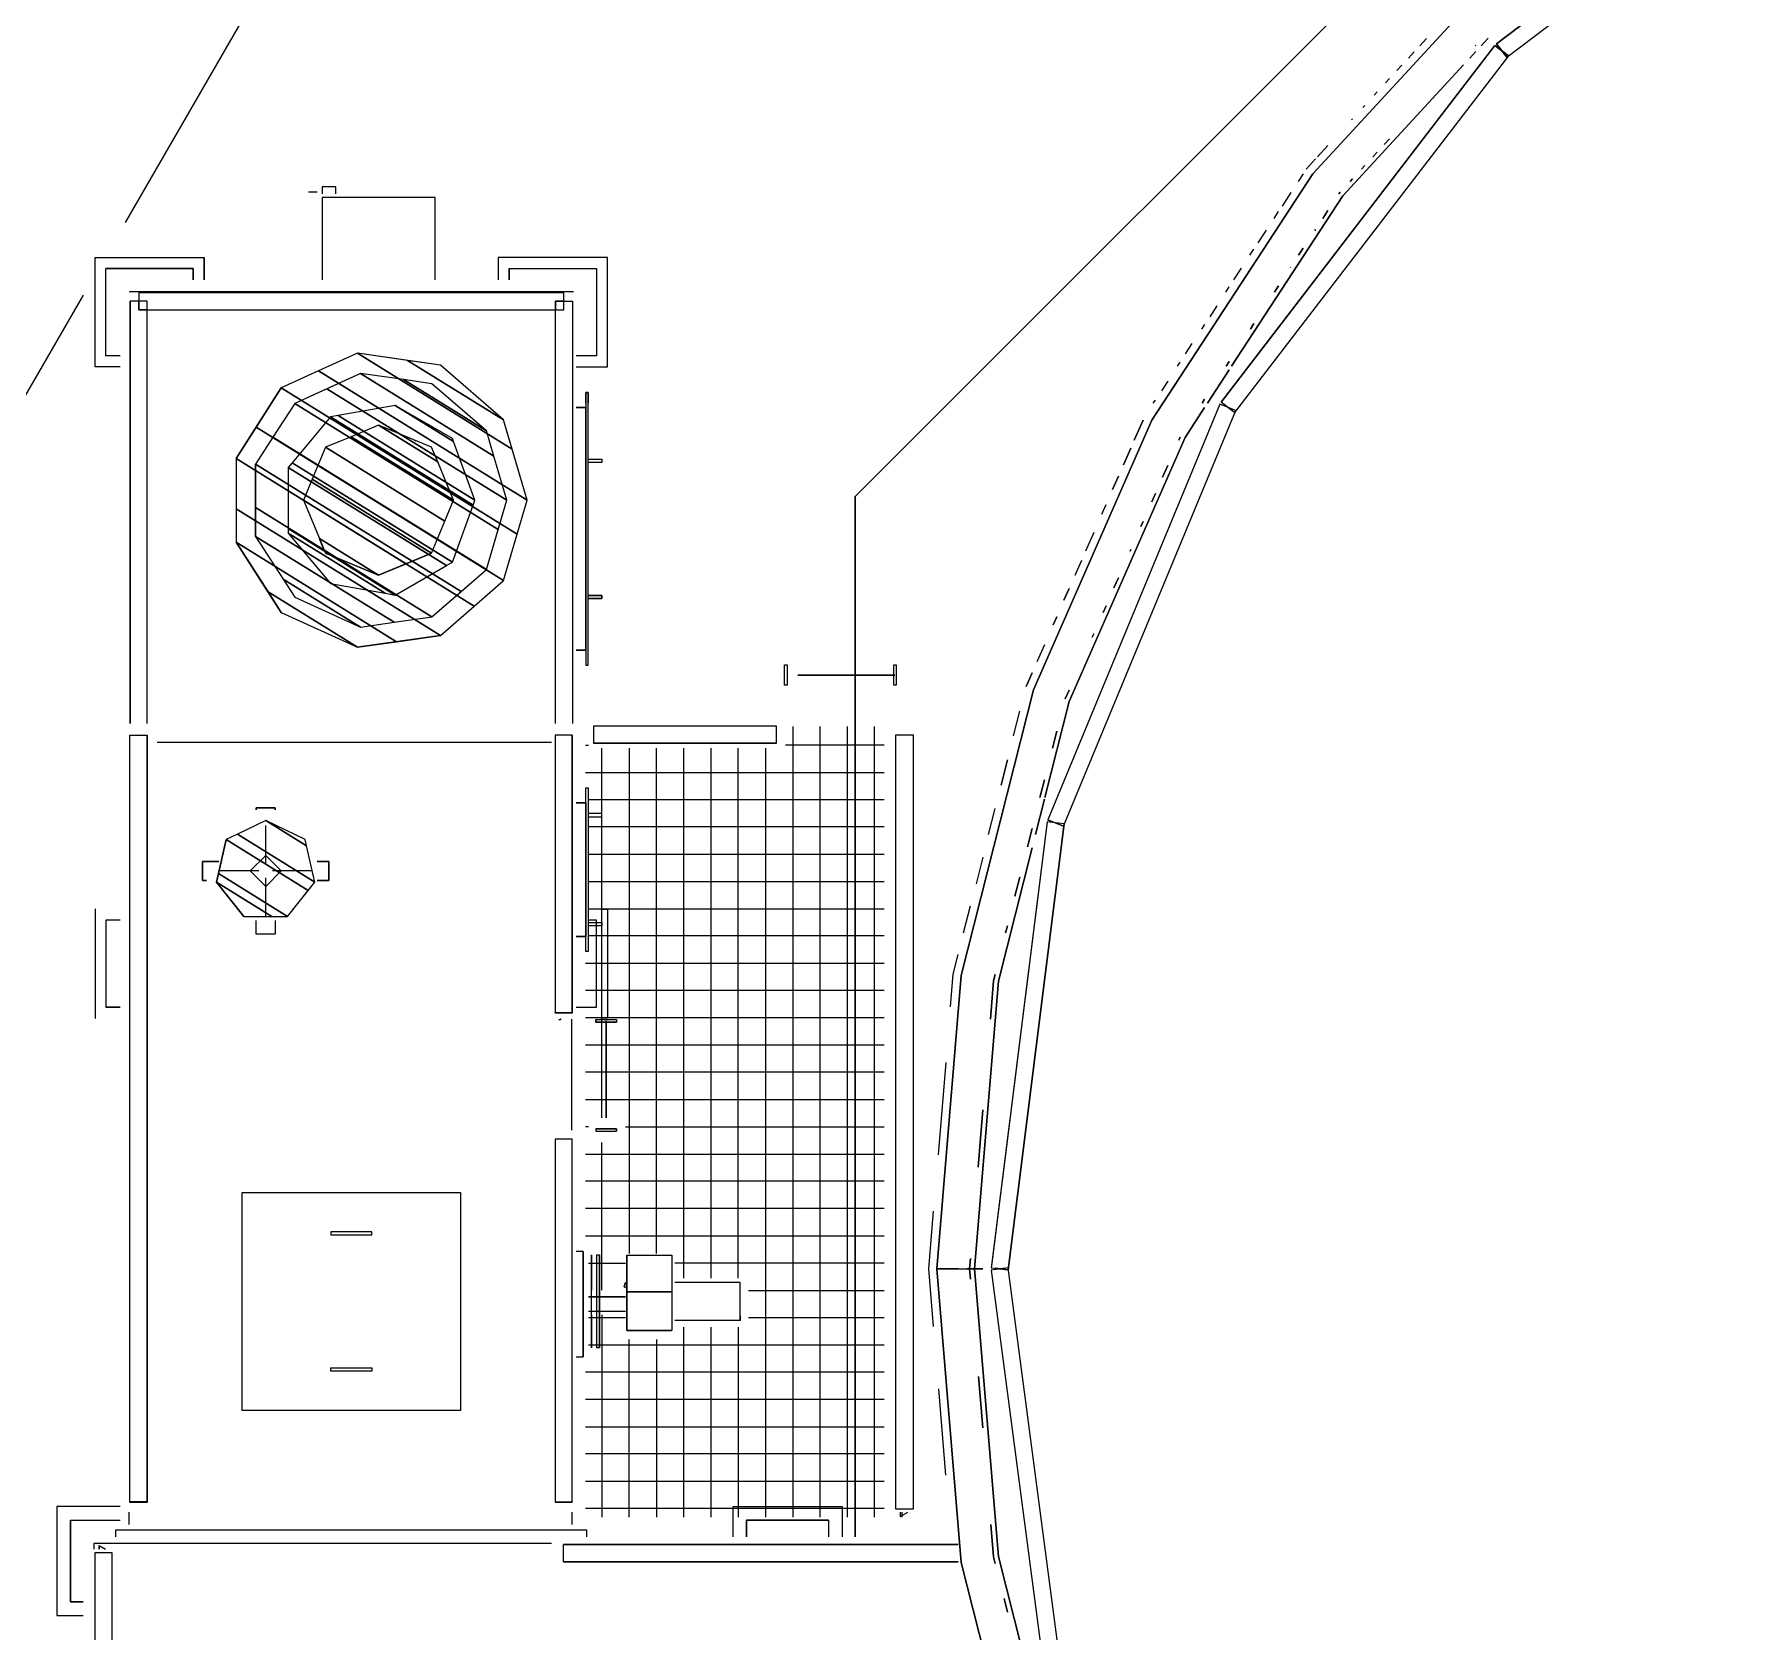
# Model space of a CAD drawing. Extents: x -57244 to 324435, y 15553 to 159369.
# Drawn here: x 91711 to 98022, y 43028 to 48886 of the extents above; entities that cross this region are included whole.
import ezdxf

# ---------------------------------------------------------------- set-up
doc = ezdxf.new("R2010")
doc.units = 0
doc.header["$LTSCALE"] = 2000
doc.header["$MEASUREMENT"] = 0
doc.linetypes.add('DASHED', pattern=[0.75, 0.5, -0.25])
doc.layers.add('BASE', color=253, linetype='CONTINUOUS')

msp = doc.modelspace()

# ---------------------------------------------------------------- linework, layer by layer
at = {"layer": 'BASE', "linetype": 'DASHED'}
for p, q in [((95543, 54258.3), (91973.5, 48075.7)), ((91889.4, 47930.1), (90222.7, 45043.4))]:
    msp.add_line(p, q, dxfattribs=at)
at = {"layer": 'BASE', "linetype": 'Continuous'}
for p, q in [((96790.7, 48844.1), (96815.8, 48871.3)), ((97016, 48844.1), (97041.7, 48872.1)), ((97065.3, 48844.1), (96062.3, 47536.9)), ((96749.1, 48798.9), (96770.6, 48822.2)), ((96974.4, 48798.9), (96996.5, 48823)), ((96996.5, 48847), (96993.9, 48844.1)), ((96996.5, 48847), (96993.9, 48844.1)), ((96993.9, 48844.1), (96996.5, 48847)), ((96993.9, 48844.1), (96996.5, 48847)), ((97116.3, 48807.8), (97069, 48844.1)), ((97110.4, 48801.9), (97091.5, 48826.8)), ((96725.4, 48773.1), (96707.5, 48753.7)), ((96635, 48674.9), (96624.3, 48663.3)), ((96680.2, 48724), (96665.9, 48708.5)), ((96582.7, 48618.1), (96589.8, 48625.8)), ((96544.6, 48576.7), (96541.1, 48572.9)), ((96454.2, 48478.5), (96416.3, 48437.3)), ((96680.2, 48503.3), (96661, 48482.5)), ((96680.2, 48503.3), (96661, 48482.5)), ((96680.2, 48503.3), (96661, 48482.5)), ((96661, 48482.5), (96680.2, 48503.3)), ((96619.4, 48437.3), (96635, 48454.2)), ((96619.4, 48437.3), (96635, 48454.2)), ((96619.4, 48437.3), (96635, 48454.2)), ((96619.4, 48437.3), (96635, 48454.2)), ((96363.8, 48375), (96345.4, 48346.9)), ((96375.7, 48393.3), (96375, 48392.1)), ((96536.2, 48346.9), (96544.6, 48356)), ((96544.6, 48356), (96536.2, 48346.9)), ((96536.2, 48346.9), (96544.6, 48356)), ((96536.2, 48346.9), (96544.6, 48356)), ((96577.8, 48392.1), (96589.8, 48405.1)), ((96589.8, 48405.1), (96577.8, 48392.1)), ((96577.8, 48392.1), (96589.8, 48405.1)), ((96589.8, 48405.1), (96577.8, 48392.1)), ((92748.1, 48307.3), (92715.6, 48307.3)), ((92815.6, 48327.3), (92765.6, 48327.3)), ((96318.6, 48305.9), (96286.4, 48256.5)), ((96494.6, 48301.7), (96499.4, 48306.9)), ((96494.6, 48301.7), (96499.4, 48306.9)), ((96494.6, 48301.7), (96499.4, 48306.9)), ((96499.4, 48306.9), (96494.6, 48301.7)), ((96256.9, 48211.3), (96273.4, 48236.7)), ((96228.2, 48167.5), (96197.8, 48120.9)), ((96168.3, 48075.7), (96183, 48098.3)), ((92333, 47985.4), (92333, 48067.1)), ((93451.9, 48027.4), (93451.9, 47985.4)), ((96109.2, 47985.4), (96137.8, 48029.1)), ((92062.3, 46358.3), (92062.3, 47907.3)), ((93652.6, 47876.1), (93652.5, 47938.6)), ((93685.9, 47941.3), (93685.9, 47940.2)), ((96079.7, 47940.2), (96092.6, 47960)), ((96047.4, 47890.8), (96020.6, 47849.8)), ((96002.2, 47821.6), (95991.1, 47804.6)), ((93199.5, 47673), (92895.5, 47716.8)), ((95932, 47714.2), (95957, 47752.4)), ((95902.5, 47669), (95911.8, 47683.3)), ((96092.6, 47655.9), (96012.6, 47533.4)), ((92906.2, 47642.5), (92665.3, 47532.5)), ((93368.4, 47431.4), (93168.3, 47604.8)), ((95866.6, 47614.1), (95843.5, 47578.6)), ((92450.1, 47330.8), (92616.2, 47589.2)), ((95813.9, 47533.4), (95821.5, 47544.9)), ((95776.3, 47471.2), (95744, 47397.8)), ((95744, 47397.8), (95776.3, 47471.2)), ((95907.3, 47397.8), (95911.8, 47408.2)), ((95907.3, 47397.8), (95911.8, 47408.2)), ((95911.8, 47408.2), (95907.3, 47397.8)), ((95911.8, 47408.2), (95907.3, 47397.8)), ((95911.8, 47408.2), (95907.3, 47397.8)), ((95907.3, 47397.8), (95911.8, 47408.2)), ((95911.8, 47408.2), (95907.3, 47397.8)), ((95907.3, 47397.8), (95911.8, 47408.2)), ((95911.8, 47408.2), (95907.3, 47397.8)), ((95907.3, 47397.8), (95911.8, 47408.2)), ((95911.8, 47408.2), (95907.3, 47397.8)), ((95907.3, 47397.8), (95911.8, 47408.2)), ((95911.8, 47408.2), (95907.3, 47397.8)), ((95907.3, 47397.8), (95911.8, 47408.2)), ((95911.8, 47408.2), (95907.3, 47397.8)), ((93104.6, 47397.8), (93109.7, 47395.7)), ((95704.4, 47307.4), (95731.1, 47368.2)), ((95731.1, 47368.2), (95704.4, 47307.4)), ((92522.1, 47044.9), (92522.1, 47309.7)), ((93194.2, 47307.4), (93200.1, 47293.1)), ((95866.6, 47305.2), (95847.8, 47262.2)), ((95847.8, 47262.2), (95866.6, 47305.2)), ((95866.6, 47305.2), (95847.8, 47262.2)), ((95847.8, 47262.2), (95866.6, 47305.2)), ((95847.8, 47262.2), (95866.6, 47305.2)), ((95866.6, 47305.2), (95847.8, 47262.2)), ((95847.8, 47262.2), (95866.6, 47305.2)), ((95866.6, 47305.2), (95847.8, 47262.2)), ((95847.8, 47262.2), (95866.6, 47305.2)), ((95866.6, 47305.2), (95847.8, 47262.2)), ((95847.8, 47262.2), (95866.6, 47305.2)), ((95866.6, 47305.2), (95847.8, 47262.2)), ((95847.8, 47262.2), (95866.6, 47305.2)), ((95866.6, 47305.2), (95847.8, 47262.2)), ((95847.8, 47262.2), (95866.6, 47305.2)), ((95664.7, 47217), (95685.9, 47265.2)), ((95685.9, 47265.2), (95664.7, 47217)), ((95625.1, 47126.6), (95640.7, 47162.1)), ((95625.1, 47126.6), (95640.7, 47162.1)), ((95821.5, 47202.1), (95808.2, 47171.8)), ((95808.2, 47171.8), (95821.5, 47202.1)), ((95808.2, 47171.8), (95821.5, 47202.1)), ((95808.2, 47171.8), (95821.5, 47202.1)), ((95821.5, 47202.1), (95808.2, 47171.8)), ((95821.5, 47202.1), (95808.2, 47171.8)), ((95808.2, 47171.8), (95821.5, 47202.1)), ((95821.5, 47202.1), (95808.2, 47171.8)), ((95808.2, 47171.8), (95821.5, 47202.1)), ((95821.5, 47202.1), (95808.2, 47171.8)), ((95808.2, 47171.8), (95821.5, 47202.1)), ((95821.5, 47202.1), (95808.2, 47171.8)), ((95808.2, 47171.8), (95821.5, 47202.1)), ((95821.5, 47202.1), (95808.2, 47171.8)), ((95808.2, 47171.8), (95821.5, 47202.1)), ((95776.3, 47099.1), (95768.5, 47081.4)), ((95768.5, 47081.4), (95776.3, 47099.1)), ((95768.5, 47081.4), (95776.3, 47099.1)), ((95776.3, 47099.1), (95768.5, 47081.4)), ((95776.3, 47099.1), (95768.5, 47081.4)), ((95776.3, 47099.1), (95768.5, 47081.4)), ((95768.5, 47081.4), (95776.3, 47099.1)), ((95776.3, 47099.1), (95768.5, 47081.4)), ((95768.5, 47081.4), (95776.3, 47099.1)), ((95776.3, 47099.1), (95768.5, 47081.4)), ((95768.5, 47081.4), (95776.3, 47099.1)), ((95776.3, 47099.1), (95768.5, 47081.4)), ((95768.5, 47081.4), (95776.3, 47099.1)), ((95776.3, 47099.1), (95768.5, 47081.4)), ((95768.5, 47081.4), (95776.3, 47099.1)), ((92616.2, 46765.4), (92450.1, 47023.8)), ((92775.2, 46991), (92756.5, 47036.2)), ((95595.5, 47059.1), (95565.6, 46991)), ((95595.5, 47059.1), (95565.6, 46991)), ((95731.1, 46996.1), (95728.9, 46991)), ((95731.1, 46996.1), (95728.9, 46991)), ((95728.9, 46991), (95731.1, 46996.1)), ((95731.1, 46996.1), (95728.9, 46991)), ((95728.9, 46991), (95731.1, 46996.1)), ((95731.1, 46996.1), (95728.9, 46991)), ((95728.9, 46991), (95731.1, 46996.1)), ((95731.1, 46996.1), (95728.9, 46991)), ((95728.9, 46991), (95731.1, 46996.1)), ((95731.1, 46996.1), (95728.9, 46991)), ((95728.9, 46991), (95731.1, 46996.1)), ((95731.1, 46996.1), (95728.9, 46991)), ((95728.9, 46991), (95731.1, 46996.1)), ((95731.1, 46996.1), (95728.9, 46991)), ((95728.9, 46991), (95731.1, 46996.1)), ((95550.3, 46956.1), (95526, 46900.7)), ((95550.3, 46956.1), (95526, 46900.7)), ((95486.3, 46810.3), (95505.1, 46853)), ((95505.1, 46853), (95486.3, 46810.3)), ((95685.9, 46893), (95669.4, 46855.5)), ((95669.4, 46855.5), (95685.9, 46893)), ((95685.9, 46893), (95669.4, 46855.5)), ((95685.9, 46893), (95669.4, 46855.5)), ((95685.9, 46893), (95669.4, 46855.5)), ((95669.4, 46855.5), (95685.9, 46893)), ((95685.9, 46893), (95669.4, 46855.5)), ((95669.4, 46855.5), (95685.9, 46893)), ((95685.9, 46893), (95669.4, 46855.5)), ((95669.4, 46855.5), (95685.9, 46893)), ((95685.9, 46893), (95669.4, 46855.5)), ((95669.4, 46855.5), (95685.9, 46893)), ((95685.9, 46893), (95669.4, 46855.5)), ((95669.4, 46855.5), (95685.9, 46893)), ((95685.9, 46893), (95669.4, 46855.5)), ((95640.7, 46790), (95629.7, 46765.1)), ((95629.7, 46765.1), (95640.7, 46790)), ((95640.7, 46790), (95629.7, 46765.1)), ((95629.7, 46765.1), (95640.7, 46790)), ((95640.7, 46790), (95629.7, 46765.1)), ((95640.7, 46790), (95629.7, 46765.1)), ((95629.7, 46765.1), (95640.7, 46790)), ((95640.7, 46790), (95629.7, 46765.1)), ((95629.7, 46765.1), (95640.7, 46790)), ((95640.7, 46790), (95629.7, 46765.1)), ((95629.7, 46765.1), (95640.7, 46790)), ((95640.7, 46790), (95629.7, 46765.1)), ((95629.7, 46765.1), (95640.7, 46790)), ((95640.7, 46790), (95629.7, 46765.1)), ((95629.7, 46765.1), (95640.7, 46790)), ((95446.7, 46719.9), (95459.9, 46750)), ((95459.9, 46750), (95446.7, 46719.9)), ((93199.5, 46681.6), (92895.5, 46637.8)), ((95414.7, 46646.9), (95387.2, 46584.3)), ((95414.7, 46646.9), (95387.2, 46584.3)), ((95590.1, 46674.7), (95595.5, 46686.9)), ((95590.1, 46674.7), (95595.5, 46686.9)), ((95595.5, 46686.9), (95590.1, 46674.7)), ((95595.5, 46686.9), (95590.1, 46674.7)), ((95590.1, 46674.7), (95595.5, 46686.9)), ((95590.1, 46674.7), (95595.5, 46686.9)), ((95595.5, 46686.9), (95590.1, 46674.7)), ((95590.1, 46674.7), (95595.5, 46686.9)), ((95595.5, 46686.9), (95590.1, 46674.7)), ((95590.1, 46674.7), (95595.5, 46686.9)), ((95595.5, 46686.9), (95590.1, 46674.7)), ((95590.1, 46674.7), (95595.5, 46686.9)), ((95595.5, 46686.9), (95590.1, 46674.7)), ((95590.1, 46674.7), (95595.5, 46686.9)), ((95595.5, 46686.9), (95590.1, 46674.7)), ((93732.6, 46584.3), (93732.6, 46572.3)), ((93741.6, 46572.3), (93741.6, 46584.3)), ((94510.8, 46535.9), (94866.6, 46535.9)), ((94510.8, 46535.9), (94866.6, 46535.9)), ((94866.6, 46535.9), (94510.8, 46535.9)), ((94510.8, 46535.9), (94866.6, 46535.9)), ((94866.6, 46535.9), (94510.8, 46535.9)), ((94510.8, 46535.9), (94866.6, 46535.9)), ((94866.6, 46535.9), (94510.8, 46535.9)), ((94510.8, 46535.9), (94866.6, 46535.9)), ((95369.5, 46543.9), (95347.6, 46493.9)), ((95347.6, 46493.9), (95369.5, 46543.9)), ((94471.2, 46498.4), (94461.9, 46498.4)), ((95491, 46448.7), (95505.1, 46480.9)), ((95491, 46448.7), (95505.1, 46480.9)), ((95491, 46448.7), (95505.1, 46480.9)), ((95491, 46448.7), (95505.1, 46480.9)), ((95505.1, 46480.9), (95491, 46448.7)), ((95491, 46448.7), (95505.1, 46480.9)), ((95491, 46448.7), (95505.1, 46480.9)), ((95491, 46448.7), (95505.1, 46480.9)), ((95491, 46448.7), (95505.1, 46480.9)), ((95491, 46448.7), (95505.1, 46480.9)), ((95491, 46448.7), (95505.1, 46480.9)), ((95491, 46448.7), (95505.1, 46480.9)), ((95491, 46448.7), (95505.1, 46480.9)), ((95491, 46448.7), (95505.1, 46480.9)), ((95491, 46448.7), (95505.1, 46480.9)), ((95301.3, 46313.1), (95324.3, 46404)), ((95301.3, 46313.1), (95324.3, 46404)), ((94491.9, 46346.9), (94491.9, 43446.9)), ((94591.9, 43446.9), (94591.9, 46346.9)), ((94691.9, 43446.9), (94691.9, 46346.9)), ((94791.9, 43446.9), (94791.9, 46346.9)), ((95444, 46267.9), (95459.9, 46330.5)), ((95459.9, 46330.5), (95444, 46267.9)), ((95444, 46267.9), (95459.9, 46330.5)), ((93606.9, 46288.8), (92160.6, 46288.8)), ((93606.9, 46288.7), (92160.6, 46288.7)), ((93731.5, 46279.1), (93742.4, 46279.1)), ((94431.9, 46285.7), (93761.6, 46285.7)), ((93791.9, 44912), (93791.9, 46267.9)), ((93891.9, 46267.9), (93891.9, 44414.9)), ((93991.9, 44414.9), (93991.9, 46267.9)), ((94091.9, 44324.5), (94091.9, 46267.9)), ((94191.9, 46267.9), (94191.9, 44324.5)), ((94291.9, 44324.5), (94291.9, 46267.9)), ((94391.9, 46267.9), (94391.9, 43446.9)), ((94827.1, 46279.1), (94465.6, 46279.1)), ((95279.1, 46225.6), (95255.5, 46132.3)), ((95255.5, 46132.3), (95279.1, 46225.6)), ((93731.5, 46179.1), (94827.1, 46179.1)), ((95398.3, 46087.1), (95414.7, 46152)), ((95398.3, 46087.1), (95414.7, 46152)), ((95398.3, 46087.1), (95414.7, 46152)), ((93742.4, 46079.1), (94827.1, 46079.1)), ((95382.1, 45951.5), (95414.7, 46080.3)), ((95209.7, 45951.5), (95233.9, 46047.1)), ((95209.7, 45951.5), (95233.9, 46047.1)), ((92558.9, 45842.4), (92558.9, 45984.4)), ((94827.1, 45979.1), (93742.4, 45979.1)), ((95424.6, 45996.7), (95220.4, 44369.7)), ((95352.5, 45906.3), (95369.5, 45973.6)), ((95352.5, 45906.3), (95369.5, 45973.6)), ((95369.5, 45973.6), (95352.5, 45906.3)), ((95448.3, 45996.7), (95426.9, 46005.6)), ((95484.6, 45981.7), (95486.2, 45985.5)), ((93742.4, 45879.1), (94827.1, 45879.1)), ((95188.7, 45868.6), (95163.9, 45770.8)), ((95188.7, 45868.6), (95163.9, 45770.8)), ((92533.9, 45817.4), (92391.9, 45817.4)), ((92558.9, 45650.4), (92558.9, 45792.4)), ((92725.9, 45817.4), (92583.9, 45817.4)), ((92639.2, 45650.8), (92739.3, 45776.3)), ((93742.4, 45779.1), (94827.1, 45779.1)), ((95324.3, 45795.1), (95306.7, 45725.6)), ((95324.3, 45795.1), (95306.7, 45725.6)), ((95306.7, 45725.6), (95324.3, 45795.1)), ((92025, 45637.4), (91972.9, 45637.4)), ((93742.4, 45679.1), (94827.1, 45679.1)), ((93812, 45677.2), (93812.1, 45277.2)), ((95118.2, 45590), (95143.5, 45690.1)), ((95118.2, 45590), (95143.5, 45690.1)), ((94827.1, 45579.1), (93742.4, 45579.1)), ((95279.1, 45616.6), (95272.4, 45590)), ((95272.4, 45590), (95279.1, 45616.6)), ((95272.4, 45590), (95279.1, 45616.6)), ((95080, 45439.3), (95098.3, 45511.7)), ((93731.5, 45479.1), (94827.1, 45479.1)), ((95228, 45414.6), (95233.9, 45438.1)), ((95233.9, 45438.1), (95228, 45414.6)), ((94827.1, 45379.1), (93731.5, 45379.1)), ((92025, 45317.4), (91972.9, 45317.4)), ((93681.8, 44866.8), (93681.8, 45273.6)), ((93681.8, 44866.8), (93681.8, 45273.6)), ((94827.1, 45279.1), (93731.5, 45279.1)), ((93807.6, 44912), (93807.6, 45267.4)), ((93807.6, 44912), (93807.6, 45267.4)), ((93807.6, 44912), (93807.6, 45267.4)), ((93807.6, 44912), (93807.6, 45267.4)), ((93807.6, 44912), (93807.6, 45267.4)), ((93807.6, 45267.4), (93807.6, 44912)), ((94827.1, 45179.1), (93731.5, 45179.1)), ((94827.1, 45079.1), (93731.5, 45079.1)), ((95053.1, 45115), (95025.1, 44776.4)), ((93731.5, 44979.1), (94827.1, 44979.1)), ((95188.7, 44941), (95171.3, 44731.3)), ((93742.4, 44879.1), (93731.5, 44879.1)), ((93878, 44879.1), (94827.1, 44879.1)), ((93791.9, 44279.3), (93791.9, 44821.6)), ((93731.5, 44779.1), (94827.1, 44779.1)), ((94827.1, 44679.1), (93731.5, 44679.1)), ((94827.1, 44579.1), (93731.5, 44579.1)), ((93731.5, 44479.1), (94827.1, 44479.1)), ((93742.4, 44379.1), (93878, 44379.1)), ((93883.6, 44408.4), (94048.6, 44408.4)), ((94827.1, 44379.1), (94058.8, 44379.1)), ((95141.4, 44369.7), (95143.5, 44395.6)), ((95020.4, 44357.9), (95143.5, 44357.9)), ((95020.4, 44357.9), (95098.3, 44357.9)), ((95020.4, 44357.9), (95098.3, 44357.9)), ((95020.4, 44357.9), (95098.3, 44357.9)), ((95020.4, 44357.9), (95098.3, 44357.9)), ((95020.4, 44357.9), (95098.3, 44357.9)), ((95143.5, 44357.9), (95130.4, 44357.9)), ((95140.4, 44357.9), (95143.5, 44320.2)), ((93878, 44255.9), (93742.4, 44255.9)), ((93742.4, 44255.9), (93878, 44255.9)), ((93878, 44289.9), (93873.4, 44293.2)), ((94330, 44279.1), (94827.1, 44279.1)), ((93742.4, 44203.4), (93878, 44203.4)), ((93783.6, 44188.9), (93783.6, 44101.6)), ((93791.9, 44188.9), (93791.9, 43446.9)), ((93742.4, 44179.1), (93878, 44179.1)), ((94048.6, 44131.4), (93883.6, 44131.4)), ((93883.6, 44131.4), (94048.6, 44131.4)), ((94091.9, 43446.9), (94091.9, 44143.7)), ((94191.9, 44143.7), (94191.9, 43446.9)), ((94291.9, 44143.7), (94291.9, 43446.9)), ((94330, 44179.1), (94827.1, 44179.1)), ((93742.4, 44079.1), (94827.1, 44079.1)), ((93891.9, 43446.9), (93891.9, 44098.5)), ((93991.9, 44098.5), (93991.9, 43446.9)), ((94827.1, 43979.1), (93731.5, 43979.1)), ((95173.1, 43962.9), (95188.7, 43774.8)), ((95188.7, 43774.8), (95173.1, 43962.9)), ((95188.7, 43774.8), (95173.1, 43962.9)), ((94827.1, 43879.1), (93731.5, 43879.1)), ((95053.1, 43600.9), (95026.9, 43917.7)), ((93731.5, 43779.1), (94827.1, 43779.1)), ((94827.1, 43679.1), (93731.5, 43679.1)), ((93731.5, 43579.1), (94827.1, 43579.1)), ((92058.8, 43420.6), (92058.8, 43465.8)), ((92058.8, 43420.6), (92058.8, 43465.8)), ((93681.8, 43465.8), (93681.8, 43420.6)), ((93681.8, 43465.8), (93681.8, 43420.6)), ((94827.1, 43479.1), (93731.5, 43479.1)), ((94885.9, 43449.9), (94913.4, 43465.8)), ((94891.9, 43465.8), (94891.9, 43446.9)), ((95218.1, 43420.6), (95228, 43301.2)), ((95228, 43301.2), (95218.1, 43420.6)), ((91932.9, 43316.5), (91932.9, 41625.3)), ((91948.5, 43343.6), (91948.5, 43330.2)), ((95233.9, 43277.7), (95228, 43301.2)), ((93650.9, 43283.9), (95098.3, 43283.9)), ((95266.4, 43149.4), (95279.1, 43099.2)), ((95279.1, 43099.2), (95266.4, 43149.4)), ((95266.4, 43149.4), (95279.1, 43099.2)), ((95279.1, 43099.2), (95266.4, 43149.4)), ((95279.1, 43099.2), (95266.4, 43149.4)), ((95266.4, 43149.4), (95279.1, 43099.2)), ((95279.1, 43099.2), (95266.4, 43149.4)), ((95266.4, 43149.4), (95279.1, 43099.2)), ((95279.1, 43099.2), (95266.4, 43149.4)), ((95266.4, 43149.4), (95279.1, 43099.2)), ((95279.1, 43099.2), (95266.4, 43149.4)), ((95266.4, 43149.4), (95279.1, 43099.2)), ((95279.1, 43099.2), (95266.4, 43149.4)), ((95266.4, 43149.4), (95279.1, 43099.2))]:
    msp.add_line(p, q, dxfattribs=at)
for points in [[(96399.4, 48374.9), (97131, 49169.6), (97983.3, 49833), (97131, 49169.6), (96399.4, 48374.9), (95808.6, 47470.6)], [(97110.4, 48801.9), (97072.6, 48851.7), (98386.5, 49847.4), (98424.3, 49797.6)], [(96770.6, 49659.2), (96644.5, 49586.5), (96817, 49287.7), (94720.4, 47191.1), (94720.4, 43375.4)], [(94720.4, 43375.4), (94720.4, 47191.1), (96817, 49287.7), (96644.5, 49586.5), (96770.6, 49659.2)], [(97113.7, 48804.5), (97110.4, 48801.9), (97091.5, 48826.8)], [(96101.2, 47669), (96509.4, 48293.8), (96951.3, 48773.9)], [(96375, 48392.1), (96375.7, 48393.3), (96409, 48429.4)], [(92815.6, 48301.7), (92815.6, 48327.3), (92765.6, 48327.3), (92765.6, 48301.7)], [(93180.6, 47985.4), (93180.6, 48287.3), (92765.6, 48287.3), (92765.6, 47985.4)], [(93180.6, 47985.4), (93180.6, 48287.3), (92838.5, 48287.3)], [(92025, 47667.1), (91933, 47667.1), (91933, 48067.1), (92333, 48067.1), (92333, 47985.4)], [(93697.2, 47667.1), (93811.8, 47667.1), (93811.8, 48067.1), (93411.8, 48067.1), (93411.8, 47985.4)], [(93697.2, 47667.1), (93811.8, 47667.1), (93811.8, 48067.1)], [(92025, 47707.4), (91972.9, 47707.4), (91972.9, 48027.4), (92292.9, 48027.4), (92292.9, 47985.4)], [(92292.9, 47985.4), (92292.9, 48027.4), (91972.9, 48027.4)], [(93451.9, 47985.4), (93451.9, 48027.4), (93771.9, 48027.4), (93771.9, 47707.4), (93697.2, 47707.4)], [(93771.9, 48027.4), (93771.9, 47707.4), (93697.2, 47707.4)], [(93685.9, 47940.2), (93685.9, 47941.3), (92058.9, 47941.3), (92058.9, 47940.2)], [(92124.8, 46358.3), (92124.8, 47907.3), (92062.3, 47907.3), (92062.3, 46358.3)], [(92124.8, 47876.1), (92124.8, 47876.1), (92093.6, 47876.1), (92093.5, 47907.3)], [(93652.5, 47907.3), (93652.5, 47907.3), (93621.3, 47907.3), (93621.3, 47876.1)], [(93621.3, 46358.3), (93621.3, 47907.3), (93683.8, 47907.3), (93683.8, 46358.3)], [(93732.6, 47533.4), (93732.6, 47572.3), (93741.6, 47572.3), (93741.6, 47533.4)], [(95459.9, 45991.9), (95484.6, 45981.7), (96116, 47506), (96058.2, 47529.9)], [(93431.5, 46882.7), (93518, 47177.3), (93431.5, 47471.9)], [(93697.2, 46627.3), (93732.6, 46627.3), (93732.6, 47517.3), (93697.2, 47517.3)], [(93697.2, 47517.3), (93732.6, 47517.3), (93732.6, 46627.3), (93697.2, 46627.3)], [(96002.2, 47517.5), (95930.6, 47407.8), (95505.4, 46438.6), (95416.4, 46087.1)], [(96114.4, 47502.1), (96114.4, 47502.1), (96111.9, 47498.9), (96087.2, 47517.9), (96087.2, 47517.9)], [(96114.4, 47502.1), (96111.9, 47498.9), (96087.2, 47517.9)], [(93742.4, 47328.3), (93791.6, 47328.3), (93791.6, 47316.3), (93742.4, 47316.3)], [(93168.3, 46749.8), (93368.4, 46923.2), (93443, 47177.3)], [(93167.5, 46982.8), (92973, 46902.3), (92778.6, 46982.8)], [(92974.1, 46902.7), (92973, 46902.3), (92928.9, 46920.6)], [(93742.4, 46816.3), (93791.6, 46816.3), (93791.6, 46828.3), (93742.4, 46828.3)], [(93742.4, 46828.3), (93791.6, 46828.3), (93791.6, 46816.3), (93742.4, 46816.3)], [(92123.8, 43503), (92061.3, 43503), (92061.3, 46315.6), (92123.8, 46315.6), (92123.8, 46313.8), (92123.8, 43501.1), (92123.8, 43503), (92123.8, 46315.6)], [(93683.2, 46315.6), (93620.7, 46315.6), (93620.7, 45298.3), (93683.2, 45298.3), (93683.2, 46315.6), (93683.2, 46313.7), (93683.2, 45296.4), (93683.2, 45298.3)], [(94932.8, 43476.9), (94870.3, 43476.9), (94870.3, 46316.9), (94932.8, 46316.9)], [(93732.6, 46122.3), (93741.6, 46122.3), (93741.6, 46087.1)], [(92593.9, 46041.9), (92593.9, 46049.4), (92523.9, 46049.4), (92523.9, 46041.9)], [(92523.9, 46041.9), (92523.9, 46049.4), (92593.9, 46049.4), (92593.9, 46041.9)], [(93697.2, 46067.3), (93732.6, 46067.3), (93732.6, 45577.3), (93697.2, 45577.3)], [(93697.2, 45577.3), (93732.6, 45577.3), (93732.6, 46067.3), (93697.2, 46067.3)], [(93742.4, 46016.3), (93791.6, 46016.3), (93791.6, 46028.3), (93742.4, 46028.3)], [(95486.7, 45989.8), (95281.4, 44354), (95233.9, 44360)], [(95486.2, 45985.5), (95484.6, 45981.7), (95455.8, 45993.6)], [(92478.7, 45650.8), (92378.6, 45776.3), (92414.3, 45932.8)], [(95369.5, 45901.8), (95245.6, 45412.7), (95158.2, 44357.9), (95245.6, 43303.2), (95505.4, 42277.3), (95930.6, 41308.1), (96047.4, 41129.2)], [(92386.6, 45852.4), (92326.9, 45852.4), (92326.9, 45782.4), (92341.4, 45782.4)], [(92341.4, 45782.4), (92326.9, 45782.4), (92326.9, 45852.4), (92386.6, 45852.4)], [(92748.1, 45852.4), (92790.9, 45852.4), (92790.9, 45782.4), (92748.1, 45782.4)], [(92748.1, 45782.4), (92790.9, 45782.4), (92790.9, 45852.4), (92748.1, 45852.4)], [(91934.6, 45677.2), (91933.1, 45677.2), (91933.1, 45277.2), (91934.6, 45277.2)], [(92025, 45637.4), (91972.9, 45637.4), (91972.9, 45317.4), (92025, 45317.4)], [(92593.9, 45635.2), (92593.9, 45585.4), (92523.9, 45585.4), (92523.9, 45635.2)], [(92593.9, 45635.2), (92593.9, 45585.4), (92523.9, 45585.4), (92523.9, 45635.2)], [(93697.2, 45317.4), (93771.9, 45317.4), (93771.9, 45637.4), (93742.4, 45637.4)], [(93787.6, 45677.2), (93812, 45677.2), (93812.1, 45277.2), (93787.6, 45277.2)], [(93742.4, 45628.3), (93791.6, 45628.3), (93791.6, 45616.3), (93742.4, 45616.3)], [(93741.6, 45544.8), (93741.6, 45522.3), (93732.6, 45522.3)], [(95070, 45318.8), (95080, 45439.3), (95098.3, 45511.7)], [(95020.4, 44357.9), (95109.6, 45434.4), (95020.4, 44357.9), (95143.5, 44357.9)], [(95098.3, 44357.9), (95020.4, 44357.9), (95109.6, 45434.4), (95020.4, 44357.9)], [(95098.3, 44357.9), (95020.4, 44357.9), (95109.6, 45434.4), (95020.4, 44357.9)], [(95098.3, 44357.9), (95020.4, 44357.9), (95109.6, 45434.4), (95020.4, 44357.9)], [(95098.3, 44357.9), (95020.4, 44357.9), (95109.6, 45434.4), (95020.4, 44357.9)], [(95098.3, 44357.9), (95020.4, 44357.9), (95109.6, 45434.4), (95020.4, 44357.9)], [(95233.9, 45438.1), (95228, 45414.6), (95216.3, 45273.6)], [(93683.2, 45296.4), (93620.7, 45296.4), (93620.7, 45298.3)], [(93642, 45273.6), (93636.3, 45270.3), (93636.3, 45273.6)], [(93642, 45273.6), (93636.3, 45270.3), (93636.3, 45273.6)], [(93770.1, 45272.1), (93770.1, 45262.7), (93845.1, 45262.7)], [(93683.2, 43503.9), (93683.2, 43502), (93683.2, 44831.7), (93683.2, 44833.6)], [(93770.1, 44872.1), (93845.1, 44872.1), (93845.1, 44862.7)], [(95007.9, 44146.3), (94990.4, 44357.9), (95007.9, 44569.5)], [(93697.2, 44035.4), (93723.6, 44035.4), (93723.6, 44111.8), (93723.6, 44283.6), (93723.6, 44421.3), (93697.2, 44421.3)], [(93723.6, 44421.3), (93723.6, 44283.6), (93723.6, 44111.8), (93723.6, 44035.4)], [(93753.6, 44188.9), (93753.6, 44101.6), (93753.6, 44067.8), (93753.6, 44162.4), (93753.6, 44314.3), (93753.6, 44409), (93753.6, 44375.2), (93753.6, 44279.3)], [(93783.6, 44314.3), (93783.6, 44162.4), (93783.6, 44067.8), (93773.6, 44067.8), (93773.6, 44162.4), (93773.6, 44314.3), (93773.6, 44409), (93783.6, 44409), (93783.6, 44279.3)], [(93783.6, 44188.9), (93783.6, 44101.6), (93783.6, 44067.8), (93783.6, 44162.4), (93783.6, 44314.3), (93783.6, 44409), (93783.6, 44375.2), (93783.6, 44279.3)], [(93883.6, 44408.4), (93883.6, 44273.4), (93883.6, 44131.4)], [(95140.4, 44357.9), (95143.5, 44395.6), (95140.4, 44357.9), (95188.7, 44357.9)], [(95140.4, 44357.9), (95143.5, 44395.6), (95140.4, 44357.9), (95143.5, 44357.9)], [(95140.4, 44357.9), (95143.5, 44395.6), (95140.4, 44357.9), (95143.5, 44357.9)], [(95140.4, 44357.9), (95143.5, 44395.6), (95140.4, 44357.9), (95143.5, 44357.9)], [(95140.4, 44357.9), (95143.5, 44395.6), (95140.4, 44357.9), (95143.5, 44357.9)], [(95140.4, 44357.9), (95143.5, 44395.6), (95140.4, 44357.9), (95143.5, 44357.9)], [(93783.6, 44238.4), (93783.6, 44314.3), (93783.6, 44162.4), (93783.6, 44234.1)], [(93878, 44307.5), (93873.4, 44293.2), (93878, 44289.9)], [(93878, 44307.5), (93873.4, 44293.2), (93878, 44289.9)], [(93878, 44307.5), (93873.4, 44293.2), (93878, 44289.9)], [(93878, 44289.9), (93873.4, 44293.2), (93878, 44307.5)], [(94298.6, 44168.4), (94298.6, 44238.4), (94298.6, 44308.4), (94058.8, 44308.4)], [(95374.7, 42234.4), (95109.6, 43281.5), (95020.4, 44357.9)], [(95140.4, 44357.9), (95140.4, 44357.9), (95140.4, 44357.9), (95140.4, 44357.9)], [(95188.7, 44357.9), (95140.4, 44357.9), (95143.5, 44320.2), (95140.4, 44357.9)], [(95140.4, 44357.9), (95140.4, 44357.9), (95140.4, 44357.9), (95140.4, 44357.9)], [(95143.5, 44320.2), (95140.4, 44357.9), (95143.5, 44320.2)], [(95143.5, 44357.9), (95140.4, 44357.9), (95143.5, 44320.2), (95140.4, 44357.9)], [(95143.5, 44357.9), (95140.4, 44357.9), (95143.5, 44320.2), (95140.4, 44357.9)], [(95143.5, 44357.9), (95140.4, 44357.9), (95143.5, 44320.2), (95140.4, 44357.9)], [(95143.5, 44357.9), (95140.4, 44357.9), (95143.5, 44320.2), (95140.4, 44357.9)], [(95143.5, 44357.9), (95140.4, 44357.9), (95143.5, 44320.2), (95140.4, 44357.9)], [(95250.4, 44357.9), (95281.4, 44354), (95281.9, 44358)], [(95281.9, 44358), (95281.4, 44354), (95250.4, 44357.9)], [(93783.6, 44234.1), (93783.6, 44067.8), (93783.6, 44162.4)], [(94298.6, 44185.9), (94298.6, 44168.4), (94058.8, 44168.4)], [(92123.8, 43501.1), (92061.3, 43501.1), (92061.3, 43503)], [(93620.7, 43503.9), (93620.7, 43502), (93683.2, 43502)], [(92025, 43486.5), (91792.6, 43486.5), (91792.6, 43086.5), (91889.4, 43086.5)], [(91889.4, 43136.5), (91842.6, 43136.5), (91842.6, 43436.5), (92025, 43436.5)], [(91842.6, 43436.5), (91842.6, 43136.5), (91889.4, 43136.5)], [(94272.6, 43375.4), (94272.6, 43486.5), (94672.6, 43486.5), (94672.6, 43375.4)], [(94322.6, 43375.4), (94322.6, 43436.5), (94622.6, 43436.5), (94622.6, 43375.4)], [(94622.6, 43436.5), (94322.6, 43436.5), (94322.6, 43375.4)], [(94885.9, 43465.8), (94885.9, 43449.9), (94913.4, 43465.8)], [(92008.9, 43375.4), (92008.9, 43401), (93735.9, 43401), (93735.9, 43375.4)], [(92008.9, 43375.4), (92008.9, 43401), (93735.9, 43401), (93735.9, 43375.4)], [(95233.9, 43277.7), (95228, 43301.2), (95218.1, 43420.6), (95228, 43301.2), (95233.9, 43277.7)], [(95218.1, 43420.6), (95228, 43301.2), (95233.9, 43277.7)], [(95233.9, 43277.7), (95228, 43301.2), (95218.1, 43420.6), (95228, 43301.2), (95233.9, 43277.7)], [(95233.9, 43277.7), (95228, 43301.2), (95218.1, 43420.6), (95228, 43301.2), (95233.9, 43277.7)], [(95233.9, 43277.7), (95228, 43301.2), (95218.1, 43420.6), (95228, 43301.2), (95233.9, 43277.7)], [(95233.9, 43277.7), (95228, 43301.2), (95218.1, 43420.6), (95228, 43301.2), (95233.9, 43277.7)], [(95233.9, 43277.7), (95228, 43301.2), (95218.1, 43420.6), (95228, 43301.2), (95233.9, 43277.7)], [(93606.9, 43350.5), (91928.6, 43350.5), (91928.6, 43330.2)], [(91948.5, 43330.2), (91948.5, 43343.6), (91971.7, 43330.2)], [(95098.3, 43346.4), (93650.9, 43346.4), (93652.9, 43346.4), (95098.3, 43346.4)], [(95098.3, 43283.9), (93652.9, 43283.9), (93650.9, 43283.9), (93650.9, 43346.4)]]:
    msp.add_lwpolyline(points, dxfattribs=at)
for points in [[(98386.5, 49847.4), (97072.6, 48851.7), (97110.4, 48801.9), (98424.3, 49797.6)], [(96399.4, 48374.9), (97131, 49169.6)], [(96399.4, 48374.9), (97131, 49169.6)], [(96399.4, 48374.9), (97131, 49169.6)], [(96399.4, 48374.9), (97131, 49169.6)], [(96399.4, 48374.9), (97131, 49169.6)], [(96399.4, 48374.9), (97131, 49169.6)], [(97041.7, 48872.1), (97016, 48844.1)], [(97066.7, 48845.8), (97116.3, 48807.8), (96111.9, 47498.9), (96062.3, 47536.9)], [(96996.5, 48823), (96974.4, 48798.9)], [(96993.9, 48844.1), (96996.5, 48847)], [(96993.9, 48844.1), (96996.5, 48847)], [(96993.9, 48844.1), (96996.5, 48847)], [(96993.9, 48844.1), (96996.5, 48847)], [(96993.9, 48844.1), (96996.5, 48847)], [(96993.9, 48844.1), (96996.5, 48847)], [(96509.4, 48293.8), (96951.3, 48773.9), (96509.4, 48293.8), (96101.2, 47669)], [(96661, 48482.5), (96680.2, 48503.3)], [(96661, 48482.5), (96680.2, 48503.3)], [(96661, 48482.5), (96680.2, 48503.3)], [(96661, 48482.5), (96680.2, 48503.3)], [(96661, 48482.5), (96680.2, 48503.3)], [(96661, 48482.5), (96680.2, 48503.3)], [(96619.4, 48437.3), (96635, 48454.2)], [(96619.4, 48437.3), (96635, 48454.2)], [(96619.4, 48437.3), (96635, 48454.2)], [(96619.4, 48437.3), (96635, 48454.2)], [(96619.4, 48437.3), (96635, 48454.2)], [(96619.4, 48437.3), (96635, 48454.2)], [(96399.4, 48374.9), (95808.6, 47470.6)], [(96399.4, 48374.9), (95808.6, 47470.6)], [(96399.4, 48374.9), (95808.6, 47470.6)], [(96399.4, 48374.9), (95808.6, 47470.6)], [(96399.4, 48374.9), (95808.6, 47470.6)], [(96399.4, 48374.9), (95808.6, 47470.6)], [(96536.2, 48346.9), (96544.6, 48356)], [(96536.2, 48346.9), (96544.6, 48356)], [(96536.2, 48346.9), (96544.6, 48356)], [(96536.2, 48346.9), (96544.6, 48356)], [(96536.2, 48346.9), (96544.6, 48356)], [(96536.2, 48346.9), (96544.6, 48356)], [(96577.8, 48392.1), (96589.8, 48405.1)], [(96577.8, 48392.1), (96589.8, 48405.1)], [(96577.8, 48392.1), (96589.8, 48405.1)], [(96577.8, 48392.1), (96589.8, 48405.1)], [(96577.8, 48392.1), (96589.8, 48405.1)], [(96577.8, 48392.1), (96589.8, 48405.1)], [(96494.6, 48301.7), (96499.4, 48306.9)], [(96494.6, 48301.7), (96499.4, 48306.9)], [(96494.6, 48301.7), (96499.4, 48306.9)], [(96494.6, 48301.7), (96499.4, 48306.9)], [(96494.6, 48301.7), (96499.4, 48306.9)], [(96494.6, 48301.7), (96499.4, 48306.9)], [(96435.4, 48211.3), (96454.2, 48240.1)], [(96454.2, 48240.1), (96435.4, 48211.3)], [(96435.4, 48211.3), (96454.2, 48240.1)], [(96435.4, 48211.3), (96454.2, 48240.1)], [(96435.4, 48211.3), (96454.2, 48240.1)], [(96435.4, 48211.3), (96454.2, 48240.1)], [(96435.4, 48211.3), (96454.2, 48240.1)], [(96435.4, 48211.3), (96454.2, 48240.1)], [(96405.9, 48166.1), (96409, 48170.9)], [(96409, 48170.9), (96405.9, 48166.1)], [(96405.9, 48166.1), (96409, 48170.9)], [(96405.9, 48166.1), (96409, 48170.9)], [(96405.9, 48166.1), (96409, 48170.9)], [(96405.9, 48166.1), (96409, 48170.9)], [(96405.9, 48166.1), (96409, 48170.9)], [(96405.9, 48166.1), (96409, 48170.9)], [(96346.8, 48075.7), (96363.8, 48101.7)], [(96363.8, 48101.7), (96346.8, 48075.7)], [(96346.8, 48075.7), (96363.8, 48101.7)], [(96346.8, 48075.7), (96363.8, 48101.7)], [(96346.8, 48075.7), (96363.8, 48101.7)], [(96346.8, 48075.7), (96363.8, 48101.7)], [(96346.8, 48075.7), (96363.8, 48101.7)], [(96346.8, 48075.7), (96363.8, 48101.7)], [(96317.3, 48030.6), (96318.6, 48032.5)], [(96318.6, 48032.5), (96317.3, 48030.6)], [(96317.3, 48030.6), (96318.6, 48032.5)], [(96317.3, 48030.6), (96318.6, 48032.5)], [(96317.3, 48030.6), (96318.6, 48032.5)], [(96317.3, 48030.6), (96318.6, 48032.5)], [(96317.3, 48030.6), (96318.6, 48032.5)], [(96317.3, 48030.6), (96318.6, 48032.5)], [(92093.5, 47938.6), (92093.6, 47876.1), (93652.6, 47876.1), (93652.5, 47938.6)], [(96258.3, 47940.2), (96273.4, 47963.4)], [(96273.4, 47963.4), (96258.3, 47940.2)], [(96258.3, 47940.2), (96273.4, 47963.4)], [(96258.3, 47940.2), (96273.4, 47963.4)], [(96258.3, 47940.2), (96273.4, 47963.4)], [(96258.3, 47940.2), (96273.4, 47963.4)], [(96258.3, 47940.2), (96273.4, 47963.4)], [(96258.3, 47940.2), (96273.4, 47963.4)], [(96169.7, 47804.6), (96183, 47825)], [(96183, 47825), (96169.7, 47804.6)], [(96169.7, 47804.6), (96183, 47825)], [(96169.7, 47804.6), (96183, 47825)], [(96169.7, 47804.6), (96183, 47825)], [(96169.7, 47804.6), (96183, 47825)], [(96169.7, 47804.6), (96183, 47825)], [(96169.7, 47804.6), (96183, 47825)], [(96092.6, 47655.9), (96012.6, 47533.4)], [(96081.1, 47669), (96092.6, 47686.7)], [(96092.6, 47686.7), (96081.1, 47669)], [(96081.1, 47669), (96092.6, 47686.7)], [(96081.1, 47669), (96092.6, 47686.7)], [(96081.1, 47669), (96092.6, 47686.7)], [(96081.1, 47669), (96092.6, 47686.7)], [(96081.1, 47669), (96092.6, 47686.7)], [(96081.1, 47669), (96092.6, 47686.7)], [(93741.6, 46572.3), (93741.6, 47572.3), (93732.6, 47572.3), (93732.6, 46572.3)], [(96116, 47506), (96058.2, 47529.9), (95426.9, 46005.6), (95484.6, 45981.7)], [(95992.5, 47533.4), (96002.2, 47548.3)], [(96002.2, 47548.3), (95992.5, 47533.4)], [(95992.5, 47533.4), (96002.2, 47548.3)], [(95992.5, 47533.4), (96002.2, 47548.3)], [(95992.5, 47533.4), (96002.2, 47548.3)], [(95992.5, 47533.4), (96002.2, 47548.3)], [(95992.5, 47533.4), (96002.2, 47548.3)], [(95992.5, 47533.4), (96002.2, 47548.3)], [(95374.7, 46481.5), (95109.6, 45434.4), (95374.7, 46481.5), (95808.6, 47470.6)], [(95374.7, 46481.5), (95109.6, 45434.4), (95374.7, 46481.5), (95808.6, 47470.6)], [(95374.7, 46481.5), (95109.6, 45434.4), (95374.7, 46481.5), (95808.6, 47470.6)], [(95374.7, 46481.5), (95109.6, 45434.4), (95374.7, 46481.5), (95808.6, 47470.6)], [(95374.7, 46481.5), (95109.6, 45434.4), (95374.7, 46481.5), (95808.6, 47470.6)], [(95374.7, 46481.5), (95109.6, 45434.4), (95374.7, 46481.5), (95808.6, 47470.6)], [(94461.9, 46498.4), (94461.9, 46573.4), (94471.2, 46573.4), (94471.2, 46498.4)], [(94861.9, 46498.4), (94861.9, 46573.4), (94871.2, 46573.4), (94871.2, 46498.4)], [(94431.9, 46285.7), (94431.9, 46348.2), (93761.5, 46348.2), (93761.6, 46285.7)], [(95444, 46267.9), (95459.9, 46330.5)], [(95444, 46267.9), (95459.9, 46330.5)], [(95444, 46267.9), (95459.9, 46330.5)], [(95444, 46267.9), (95459.9, 46330.5)], [(95444, 46267.9), (95459.9, 46330.5)], [(95444, 46267.9), (95459.9, 46330.5)], [(94870.3, 43476.9), (94870.3, 46316.9), (94932.8, 46316.9), (94932.8, 43476.9)], [(95398.3, 46087.1), (95414.7, 46152)], [(95398.3, 46087.1), (95414.7, 46152)], [(95398.3, 46087.1), (95414.7, 46152)], [(95398.3, 46087.1), (95414.7, 46152)], [(95398.3, 46087.1), (95414.7, 46152)], [(95398.3, 46087.1), (95414.7, 46152)], [(93741.6, 45522.3), (93732.6, 45522.3), (93732.6, 46122.3), (93741.6, 46122.3)], [(95414.7, 46080.3), (95382.1, 45951.5)], [(95281.4, 44354), (95486.7, 45989.8), (95424.7, 45997.5), (95219.4, 44361.8)], [(95352.5, 45906.3), (95369.5, 45973.6)], [(95352.5, 45906.3), (95369.5, 45973.6)], [(95352.5, 45906.3), (95369.5, 45973.6)], [(95352.5, 45906.3), (95369.5, 45973.6)], [(95352.5, 45906.3), (95369.5, 45973.6)], [(95352.5, 45906.3), (95369.5, 45973.6)], [(92501.7, 45817.4), (92558.9, 45874.7), (92616.2, 45817.4), (92558.9, 45760.2)], [(92558.9, 45874.7), (92501.7, 45817.4), (92558.9, 45760.2), (92616.2, 45817.4)], [(95306.7, 45725.6), (95324.3, 45795.1)], [(95306.7, 45725.6), (95324.3, 45795.1)], [(95306.7, 45725.6), (95324.3, 45795.1)], [(95306.7, 45725.6), (95324.3, 45795.1)], [(95306.7, 45725.6), (95324.3, 45795.1)], [(95306.7, 45725.6), (95324.3, 45795.1)], [(95272.4, 45590), (95279.1, 45616.6)], [(95272.4, 45590), (95279.1, 45616.6)], [(95272.4, 45590), (95279.1, 45616.6)], [(95272.4, 45590), (95279.1, 45616.6)], [(95272.4, 45590), (95279.1, 45616.6)], [(95272.4, 45590), (95279.1, 45616.6)], [(95228, 45414.6), (95216.3, 45273.6), (95228, 45414.6), (95233.9, 45438.1)], [(95228, 45414.6), (95216.3, 45273.6), (95228, 45414.6), (95233.9, 45438.1)], [(95228, 45414.6), (95216.3, 45273.6), (95228, 45414.6), (95233.9, 45438.1)], [(95228, 45414.6), (95216.3, 45273.6), (95228, 45414.6), (95233.9, 45438.1)], [(95228, 45414.6), (95216.3, 45273.6), (95228, 45414.6), (95233.9, 45438.1)], [(95228, 45414.6), (95216.3, 45273.6), (95228, 45414.6), (95233.9, 45438.1)], [(93845.1, 45262.7), (93770.1, 45262.7), (93770.1, 45272.1), (93845.1, 45272.1)], [(95171.3, 44731.3), (95188.7, 44941)], [(95171.3, 44731.3), (95188.7, 44941)], [(95171.3, 44731.3), (95188.7, 44941)], [(95171.3, 44731.3), (95188.7, 44941)], [(95171.3, 44731.3), (95188.7, 44941)], [(95171.3, 44731.3), (95188.7, 44941)], [(93620.7, 44833.6), (93620.7, 43503.9), (93683.2, 43503.9), (93683.2, 44833.6)], [(93845.1, 44872.1), (93770.1, 44872.1), (93770.1, 44862.7), (93845.1, 44862.7)], [(92473.1, 43838.4), (92473.1, 44638.4), (93273.1, 44638.4), (93273.1, 43838.4)], [(92798.1, 44494.4), (92798.1, 44482.4), (92948.1, 44482.4), (92948.1, 44494.4)], [(93783.6, 44409), (93783.6, 44314.3)], [(93883.6, 44273.4), (93883.6, 44408.4), (94048.6, 44408.4), (94048.6, 44273.4)], [(95374.7, 42234.4), (95109.6, 43281.5), (95020.4, 44357.9), (95109.6, 43281.5)], [(95374.7, 42234.4), (95109.6, 43281.5), (95020.4, 44357.9), (95109.6, 43281.5)], [(95374.7, 42234.4), (95109.6, 43281.5), (95020.4, 44357.9), (95109.6, 43281.5)], [(95374.7, 42234.4), (95109.6, 43281.5), (95020.4, 44357.9), (95109.6, 43281.5)], [(95374.7, 42234.4), (95109.6, 43281.5), (95020.4, 44357.9), (95109.6, 43281.5)], [(95374.7, 42234.4), (95109.6, 43281.5), (95020.4, 44357.9), (95109.6, 43281.5)], [(95496.4, 42728.8), (95281.4, 44362), (95219.4, 44353.8), (95434.4, 42720.7)], [(93883.6, 44131.4), (93883.6, 44273.4), (94048.6, 44273.4), (94048.6, 44131.4)], [(92948.1, 43982.4), (92798.1, 43982.4), (92798.1, 43994.4), (92948.1, 43994.4)], [(95173.1, 43962.9), (95188.7, 43774.8)], [(95173.1, 43962.9), (95188.7, 43774.8)], [(95173.1, 43962.9), (95188.7, 43774.8)], [(95173.1, 43962.9), (95188.7, 43774.8)], [(95173.1, 43962.9), (95188.7, 43774.8)], [(95173.1, 43962.9), (95188.7, 43774.8)], [(91932.9, 41625.3), (91995.4, 41625.3), (91995.4, 43316.5), (91932.9, 43316.5)]]:
    msp.add_lwpolyline(points, close=True, dxfattribs=at)
for p in [(95020.4, 44357.9), (95140.4, 44357.9), (95140.4, 44357.9), (95140.4, 44357.9), (95140.4, 44357.9)]:
    msp.add_point(p, dxfattribs=at)

# ---------------------------------------------------------------- meshes
mesh = msp.add_polyface(dxfattribs=at)
corners = [(92616.2, 46765.4), (92895.5, 46637.8), (92567.4, 46841.2), (93039.2, 46658.5), (92450.1, 47023.8), (93199.5, 46681.6), (92450.1, 47146.1), (92450.1, 47330.8), (93323.7, 46789.2), (92450.1, 47330.8), (92523.8, 47445.5), (93431.5, 46882.7), (92616.2, 47589.2), (93481.5, 47052.7), (92753, 47651.7), (93518, 47177.3), (92895.5, 47716.8), (93463, 47364.9), (93079.3, 47690.3), (93431.5, 47471.9), (93199.5, 47673)]
mesh.append_faces([[corners[k] for k in face] for face in [(0, 0, 1, 2), (2, 1, 3, 4), (4, 3, 5, 6), (6, 5, 8, 9), (7, 8, 11, 10), (10, 11, 13, 12), (12, 13, 15, 14), (14, 15, 17, 16), (16, 17, 19, 18), (18, 19, 20, 20)]], dxfattribs={"vtx0": -1, "vtx2": -1})
mesh = msp.add_polyface(dxfattribs=at)
corners = [(92665.3, 46822.1), (92906.2, 46712.1), (92623.2, 46887.5), (93030.1, 46729.9), (92522.1, 47044.9), (93168.3, 46749.8), (92522.1, 47150.4), (92522.1, 47309.7), (93275.5, 46842.6), (92522.1, 47309.7), (92585.6, 47408.6), (93368.4, 46923.2), (92665.3, 47532.5), (93411.5, 47069.8), (92783.2, 47586.4), (93443, 47177.3), (92906.2, 47642.5), (93395.5, 47339.1), (93064.7, 47619.7), (93368.4, 47431.4), (93168.3, 47604.8)]
mesh.append_faces([[corners[k] for k in face] for face in [(0, 0, 1, 2), (2, 1, 3, 4), (4, 3, 5, 6), (6, 5, 8, 9), (7, 8, 11, 10), (10, 11, 13, 12), (12, 13, 15, 14), (14, 15, 17, 16), (16, 17, 19, 18), (18, 19, 20, 20)]], dxfattribs={"vtx0": -1, "vtx2": -1})
mesh = msp.add_polyface(dxfattribs=at)
corners = [(92796.5, 46871.6), (92796.5, 46871.6), (92641.3, 47056.6), (92996.6, 46836.3), (92641.3, 47073.3), (93034.3, 46829.7), (92641.3, 47298), (93222, 46938), (92655.5, 47314.9), (93243.5, 46950.4), (92796.5, 47483), (93319.3, 47158.9), (92824.9, 47488), (93326, 47177.3), (93034.3, 47524.9), (93247.7, 47392.7), (93243.5, 47404.2)]
mesh.append_faces([[corners[k] for k in face] for face in [(0, 1, 3, 2), (2, 3, 5, 4), (4, 5, 7, 6), (6, 7, 9, 8), (8, 9, 11, 10), (10, 11, 13, 12), (12, 13, 15, 14), (14, 15, 16, 16)]], dxfattribs={"vtx0": -1, "vtx2": -1})
mesh = msp.add_polyface(dxfattribs=at)
corners = [(95416.4, 46087.1), (95505.4, 46438.6), (95505.4, 46438.6), (95505.4, 46438.6), (95930.6, 47407.8), (95930.6, 47407.8), (96002.2, 47517.5)]
mesh.append_faces([[corners[k] for k in face] for face in [(0, 0, 3, 2), (1, 2, 5, 4), (4, 5, 6, 6)]], dxfattribs={"vtx0": -1, "vtx2": -1})
mesh = msp.add_polyface(dxfattribs=at)
corners = [(92778.6, 46982.8), (92973, 46902.3), (92756.3, 47036.7), (93074.1, 46944.1), (92698, 47177.3), (93167.5, 46982.8), (92729.9, 47254.2), (92778.6, 47371.8), (93216.2, 47100.4), (92778.6, 47371.8), (92872, 47410.4), (93248, 47177.3), (92973, 47452.3), (93189.8, 47317.9), (93167.5, 47371.8)]
mesh.append_faces([[corners[k] for k in face] for face in [(0, 0, 1, 2), (2, 1, 3, 4), (4, 3, 5, 6), (6, 5, 8, 9), (7, 8, 11, 10), (10, 11, 13, 12), (12, 13, 14, 14)]], dxfattribs={"vtx0": -1, "vtx2": -1})
mesh = msp.add_polyface(dxfattribs=at)
corners = [(92478.7, 45650.8), (92378.6, 45776.3), (92581, 45650.8), (92385.8, 45807.9), (92639.2, 45650.8), (92414.3, 45932.8), (92715.3, 45746.2), (92455.1, 45952.4), (92739.3, 45776.3), (92558.9, 46002.4), (92708.9, 45909.4), (92558.9, 46002.4), (92703.6, 45932.8)]
mesh.append_faces([[corners[k] for k in face] for face in [(0, 0, 2, 1), (1, 2, 4, 3), (3, 4, 6, 5), (5, 6, 8, 7), (7, 8, 10, 9), (11, 10, 12, 12)]], dxfattribs={"vtx0": -1, "vtx2": -1})
mesh = msp.add_polyface(dxfattribs=at)
corners = [(96047.4, 41129.2), (95930.6, 41308.1), (95930.6, 41308.1), (95930.6, 41308.1), (95505.4, 42277.3), (95505.4, 42277.3), (95245.6, 43303.2), (95245.6, 43303.2), (95158.2, 44357.9), (95158.2, 44357.9), (95245.6, 45412.7), (95245.6, 45412.7), (95369.5, 45901.8)]
mesh.append_faces([[corners[k] for k in face] for face in [(0, 0, 3, 2), (1, 2, 5, 4), (4, 5, 7, 6), (6, 7, 9, 8), (8, 9, 11, 10), (10, 11, 12, 12)]], dxfattribs={"vtx0": -1, "vtx2": -1})

doc.saveas('drawing.dxf')
